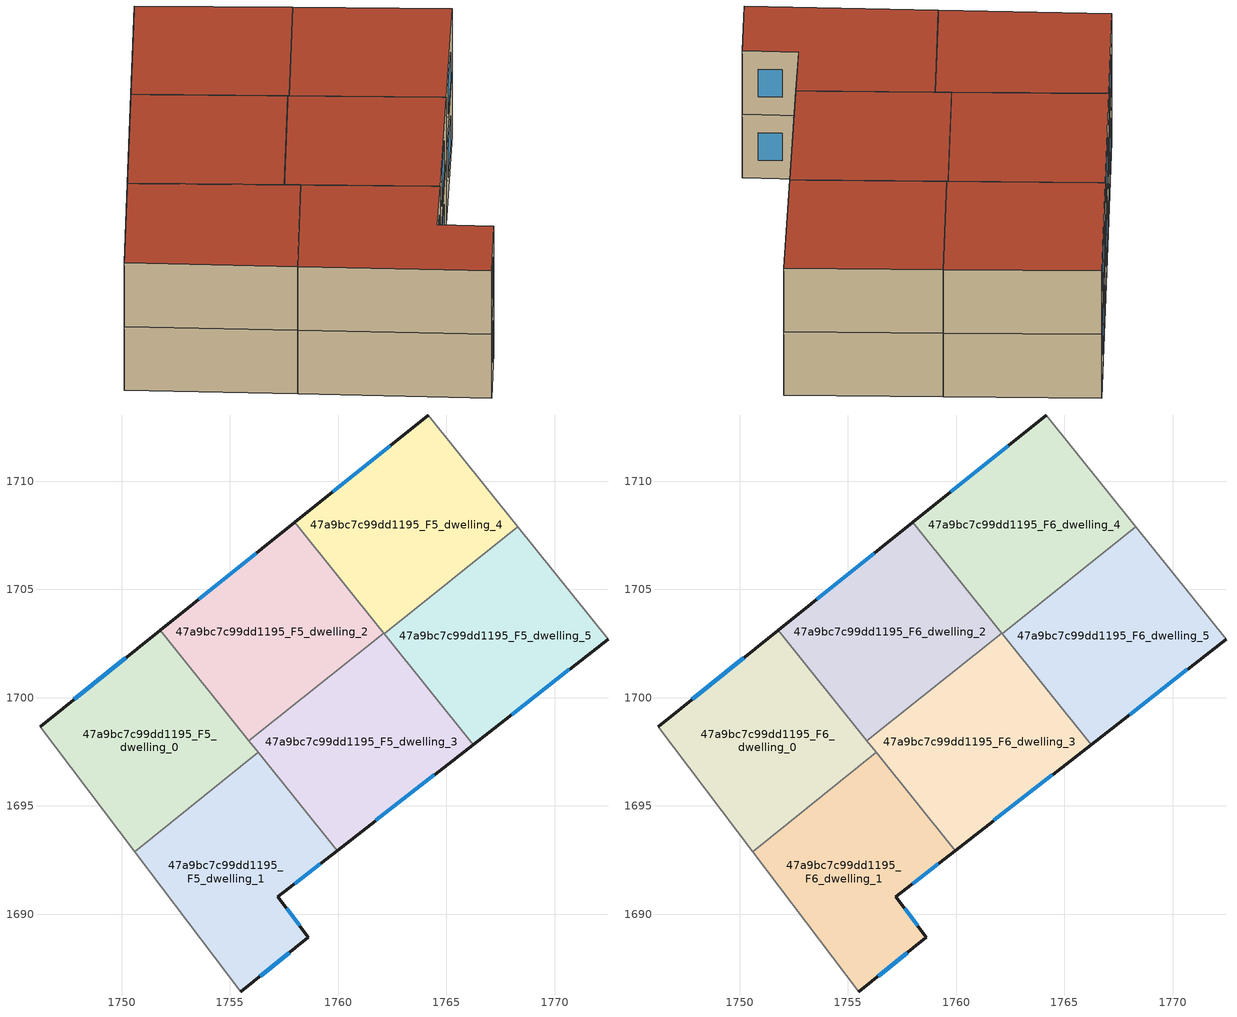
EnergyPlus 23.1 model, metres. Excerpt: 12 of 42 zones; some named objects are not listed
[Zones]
47a9bc7c99dd1195_F5_dwelling_0
 floor to 47a9bc7c99dd1195_F4_dwelling_0 (EU_floor_Construction): 1751.78,1703.12 1756.31,1697.47 1750.59,1692.89 1746.22,1698.66 z15
 wall outside (EU_wall_Construction): 1751.78,1703.12 1746.22,1698.66 z15:18
 wall to 47a9bc7c99dd1195_F5_dwelling_1 (EU_wall_Construction): 1750.59,1692.89 1756.31,1697.47 z15:18
 wall adiabatic (EU_wall_Construction): 1746.22,1698.66 1750.59,1692.89 z15:18
 wall to 47a9bc7c99dd1195_F5_dwelling_2 (EU_wall_Construction): 1755.88,1698 1751.78,1703.12 z15:18
 wall to 47a9bc7c99dd1195_F5_dwelling_3 (EU_wall_Construction): 1756.31,1697.47 1755.88,1698 z15:18
 window (EU_Window_Construction): 1750.19,1701.84 1747.81,1699.93 z15.86:17.14
47a9bc7c99dd1195_F5_dwelling_1
 floor to 47a9bc7c99dd1195_F4_dwelling_1 (EU_floor_Construction): 1756.31,1697.47 1759.95,1692.93 1757.21,1690.8 1758.63,1688.92 1755.49,1686.41 1750.59,1692.89 z15
 wall outside (EU_wall_Construction): 1755.49,1686.41 1758.63,1688.92 1757.21,1690.8 1759.95,1692.93 z15:18
 wall adiabatic (EU_wall_Construction): 1750.59,1692.89 1755.49,1686.41 z15:18
 wall to 47a9bc7c99dd1195_F5_dwelling_3 (EU_wall_Construction): 1759.95,1692.93 1756.31,1697.47 z15:18
 window (EU_Window_Construction): 1757.99,1691.41 1759.17,1692.32 / 1758.23,1689.46 1757.62,1690.26 / 1756.39,1687.13 1757.73,1688.21 z15.86:17.14
47a9bc7c99dd1195_F5_dwelling_2
 floor to 47a9bc7c99dd1195_F4_dwelling_2 (EU_floor_Construction): 1758,1708.1 1762.1,1702.99 1755.88,1698 1751.78,1703.12 z15
 wall outside (EU_wall_Construction): 1758,1708.1 1751.78,1703.12 z15:18
 wall to 47a9bc7c99dd1195_F5_dwelling_3 (EU_wall_Construction): 1755.88,1698 1762.1,1702.99 z15:18
 wall to 47a9bc7c99dd1195_F5_dwelling_4 (EU_wall_Construction): 1762.1,1702.99 1758,1708.1 z15:18
 window (EU_Window_Construction): 1756.22,1706.68 1753.56,1704.54 z15.86:17.14
47a9bc7c99dd1195_F5_dwelling_3
 floor to 47a9bc7c99dd1195_F4_dwelling_3 (EU_floor_Construction): 1762.1,1702.99 1766.23,1697.83 1759.95,1692.93 1755.88,1698 z15
 wall outside (EU_wall_Construction): 1759.95,1692.93 1766.23,1697.83 z15:18
 wall to 47a9bc7c99dd1195_F5_dwelling_5 (EU_wall_Construction): 1766.23,1697.83 1762.13,1702.95 z15:18
 wall to 47a9bc7c99dd1195_F5_dwelling_4 (EU_wall_Construction): 1762.13,1702.95 1762.1,1702.99 z15:18
 window (EU_Window_Construction): 1761.74,1694.33 1764.44,1696.43 z15.86:17.14
47a9bc7c99dd1195_F5_dwelling_4
 floor to 47a9bc7c99dd1195_F4_dwelling_4 (EU_floor_Construction): 1764.17,1713.05 1768.3,1707.89 1762.13,1702.95 1758,1708.1 z15
 wall outside (EU_wall_Construction): 1764.17,1713.05 1758,1708.1 z15:18
 wall adiabatic (EU_wall_Construction): 1768.3,1707.89 1764.17,1713.05 z15:18
 wall to 47a9bc7c99dd1195_F5_dwelling_5 (EU_wall_Construction): 1762.13,1702.95 1768.3,1707.89 z15:18
 window (EU_Window_Construction): 1762.4,1711.63 1759.76,1709.52 z15.86:17.14
47a9bc7c99dd1195_F5_dwelling_5
 floor to 47a9bc7c99dd1195_F4_dwelling_5 (EU_floor_Construction): 1768.3,1707.89 1772.47,1702.69 1766.23,1697.83 1762.13,1702.95 z15
 wall outside (EU_wall_Construction): 1766.23,1697.83 1772.47,1702.69 z15:18
 wall adiabatic (EU_wall_Construction): 1772.47,1702.69 1768.3,1707.89 z15:18
 window (EU_Window_Construction): 1768.02,1699.22 1770.69,1701.3 z15.86:17.14
47a9bc7c99dd1195_F6_dwelling_0
 floor to 47a9bc7c99dd1195_F5_dwelling_0 (EU_floor_Construction): 1751.78,1703.12 1756.31,1697.47 1750.59,1692.89 1746.22,1698.66 z18
 wall outside (EU_wall_Construction): 1751.78,1703.12 1746.22,1698.66 z18:21
 wall to 47a9bc7c99dd1195_F6_dwelling_1 (EU_wall_Construction): 1750.59,1692.89 1756.31,1697.47 z18:21
 wall adiabatic (EU_wall_Construction): 1746.22,1698.66 1750.59,1692.89 z18:21
 wall to 47a9bc7c99dd1195_F6_dwelling_2 (EU_wall_Construction): 1755.88,1698 1751.78,1703.12 z18:21
 wall to 47a9bc7c99dd1195_F6_dwelling_3 (EU_wall_Construction): 1756.31,1697.47 1755.88,1698 z18:21
 window (EU_Window_Construction): 1750.19,1701.84 1747.81,1699.93 z18.86:20.14
 roof outside (EU_roof_Construction): 1756.31,1697.47 1751.78,1703.12 1746.22,1698.66 1750.59,1692.89 z21
47a9bc7c99dd1195_F6_dwelling_1
 floor to 47a9bc7c99dd1195_F5_dwelling_1 (EU_floor_Construction): 1756.31,1697.47 1759.95,1692.93 1757.21,1690.8 1758.63,1688.92 1755.49,1686.41 1750.59,1692.89 z18
 wall outside (EU_wall_Construction): 1755.49,1686.41 1758.63,1688.92 1757.21,1690.8 1759.95,1692.93 z18:21
 wall adiabatic (EU_wall_Construction): 1750.59,1692.89 1755.49,1686.41 z18:21
 wall to 47a9bc7c99dd1195_F6_dwelling_3 (EU_wall_Construction): 1759.95,1692.93 1756.31,1697.47 z18:21
 window (EU_Window_Construction): 1757.99,1691.41 1759.17,1692.32 / 1758.23,1689.46 1757.62,1690.26 / 1756.39,1687.13 1757.73,1688.21 z18.86:20.14
 roof outside (EU_roof_Construction): 1758.63,1688.92 1757.21,1690.8 1759.95,1692.93 1756.31,1697.47 1750.59,1692.89 1755.49,1686.41 z21
47a9bc7c99dd1195_F6_dwelling_2
 floor to 47a9bc7c99dd1195_F5_dwelling_2 (EU_floor_Construction): 1758,1708.1 1762.1,1702.99 1755.88,1698 1751.78,1703.12 z18
 wall outside (EU_wall_Construction): 1758,1708.1 1751.78,1703.12 z18:21
 wall to 47a9bc7c99dd1195_F6_dwelling_3 (EU_wall_Construction): 1755.88,1698 1762.1,1702.99 z18:21
 wall to 47a9bc7c99dd1195_F6_dwelling_4 (EU_wall_Construction): 1762.1,1702.99 1758,1708.1 z18:21
 window (EU_Window_Construction): 1756.22,1706.68 1753.56,1704.54 z18.86:20.14
 roof outside (EU_roof_Construction): 1762.1,1702.99 1758,1708.1 1751.78,1703.12 1755.88,1698 z21
47a9bc7c99dd1195_F6_dwelling_3
 floor to 47a9bc7c99dd1195_F5_dwelling_3 (EU_floor_Construction): 1762.1,1702.99 1766.23,1697.83 1759.95,1692.93 1755.88,1698 z18
 wall outside (EU_wall_Construction): 1759.95,1692.93 1766.23,1697.83 z18:21
 wall to 47a9bc7c99dd1195_F6_dwelling_5 (EU_wall_Construction): 1766.23,1697.83 1762.13,1702.95 z18:21
 wall to 47a9bc7c99dd1195_F6_dwelling_4 (EU_wall_Construction): 1762.13,1702.95 1762.1,1702.99 z18:21
 window (EU_Window_Construction): 1761.74,1694.33 1764.44,1696.43 z18.86:20.14
 roof outside (EU_roof_Construction): 1766.23,1697.83 1762.1,1702.99 1755.88,1698 1759.95,1692.93 z21
47a9bc7c99dd1195_F6_dwelling_4
 floor to 47a9bc7c99dd1195_F5_dwelling_4 (EU_floor_Construction): 1764.17,1713.05 1768.3,1707.89 1762.13,1702.95 1758,1708.1 z18
 wall outside (EU_wall_Construction): 1764.17,1713.05 1758,1708.1 z18:21
 wall adiabatic (EU_wall_Construction): 1768.3,1707.89 1764.17,1713.05 z18:21
 wall to 47a9bc7c99dd1195_F6_dwelling_5 (EU_wall_Construction): 1762.13,1702.95 1768.3,1707.89 z18:21
 window (EU_Window_Construction): 1762.4,1711.63 1759.76,1709.52 z18.86:20.14
 roof outside (EU_roof_Construction): 1768.3,1707.89 1764.17,1713.05 1758,1708.1 1762.13,1702.95 z21
47a9bc7c99dd1195_F6_dwelling_5
 floor to 47a9bc7c99dd1195_F5_dwelling_5 (EU_floor_Construction): 1768.3,1707.89 1772.47,1702.69 1766.23,1697.83 1762.13,1702.95 z18
 wall outside (EU_wall_Construction): 1766.23,1697.83 1772.47,1702.69 z18:21
 wall adiabatic (EU_wall_Construction): 1772.47,1702.69 1768.3,1707.89 z18:21
 window (EU_Window_Construction): 1768.02,1699.22 1770.69,1701.3 z18.86:20.14
 roof outside (EU_roof_Construction): 1772.47,1702.69 1768.3,1707.89 1762.13,1702.95 1766.23,1697.83 z21
[Building]
EU S2 Campaign: North Axis=0; Terrain=City; Solar Distribution=FullExterior
[Site:Location]
Helsinki-Vantaa.AP: Latitude=60.317; Longitude=24.963; Time Zone=2; Elevation=54.6
[SizingPeriod:WeatherFileDays]
AnnualSizingPeriod: Begin Month=1; Begin Day of Month=1; End Month=12; End Day of Month=31; Day of Week for Start Day=Monday; Use Weather File Daylight Saving Period=No; Use Weather File Rain and Snow Indicators=No
[MATERIAL]
EU_InternalMass_Material: Roughness=MediumRough; Thickness=0.1; Conductivity=1; Density=1800; Specific Heat=900; Thermal Absorptance=0.9; Solar Absorptance=0.7; Visible Absorptance=0.7
[MATERIAL:NOMASS] Roughness=MediumRough; Thermal Absorptance=0.9; Solar Absorptance=0.7; Visible Absorptance=0.7
Name | Thermal Resistance
EU_wall_NoMass | 1.10183
EU_roof_NoMass; EU_floor_NoMass | 1.70606
[WINDOWMATERIAL:SIMPLEGLAZINGSYSTEM]
EU_Window_SimpleGlazing: UFactor=3.11035; Solar Heat Gain Coefficient=0.8; Visible Transmittance=0.8
[CONSTRUCTION]
EU_wall_Construction: EU_wall_NoMass
EU_roof_Construction: EU_roof_NoMass
EU_floor_Construction: EU_floor_NoMass
EU_Window_Construction: EU_Window_SimpleGlazing
EU_InternalMass_Construction: EU_InternalMass_Material
[ZONE] Type=1; Multiplier=1; Ceiling Height=autocalculate; Floor Area=autocalculate; Part of Total Floor Area=Yes
Name | Volume
47a9bc7c99dd1195_F5_dwelling_0; 47a9bc7c99dd1195_F6_dwelling_0 | 156.751
47a9bc7c99dd1195_F5_dwelling_1; 47a9bc7c99dd1195_F6_dwelling_1 | 156.754
47a9bc7c99dd1195_F5_dwelling_2; 47a9bc7c99dd1195_F6_dwelling_2 | 156.767
47a9bc7c99dd1195_F5_dwelling_3; 47a9bc7c99dd1195_F6_dwelling_3 | 156.776
47a9bc7c99dd1195_F5_dwelling_4; 47a9bc7c99dd1195_F6_dwelling_4 | 156.763
47a9bc7c99dd1195_F5_dwelling_5; 47a9bc7c99dd1195_F6_dwelling_5 | 156.769
[INTERNALMASS] Construction=EU_InternalMass_Construction
Name | Zone or ZoneList | Surface Area
47a9bc7c99dd1195_F5_dwelling_0_EU_InternalMass | 47a9bc7c99dd1195_F5_dwelling_0 | 52.2505
47a9bc7c99dd1195_F5_dwelling_1_EU_InternalMass | 47a9bc7c99dd1195_F5_dwelling_1 | 52.2512
47a9bc7c99dd1195_F5_dwelling_2_EU_InternalMass | 47a9bc7c99dd1195_F5_dwelling_2 | 52.2557
47a9bc7c99dd1195_F5_dwelling_3_EU_InternalMass | 47a9bc7c99dd1195_F5_dwelling_3 | 52.2583
47a9bc7c99dd1195_F5_dwelling_4_EU_InternalMass | 47a9bc7c99dd1195_F5_dwelling_4 | 52.2539
47a9bc7c99dd1195_F5_dwelling_5_EU_InternalMass | 47a9bc7c99dd1195_F5_dwelling_5 | 52.2567
47a9bc7c99dd1195_F6_dwelling_0_EU_InternalMass | 47a9bc7c99dd1195_F6_dwelling_0 | 52.2505
47a9bc7c99dd1195_F6_dwelling_1_EU_InternalMass | 47a9bc7c99dd1195_F6_dwelling_1 | 52.2512
47a9bc7c99dd1195_F6_dwelling_2_EU_InternalMass | 47a9bc7c99dd1195_F6_dwelling_2 | 52.2557
47a9bc7c99dd1195_F6_dwelling_3_EU_InternalMass | 47a9bc7c99dd1195_F6_dwelling_3 | 52.2583
47a9bc7c99dd1195_F6_dwelling_4_EU_InternalMass | 47a9bc7c99dd1195_F6_dwelling_4 | 52.2539
47a9bc7c99dd1195_F6_dwelling_5_EU_InternalMass | 47a9bc7c99dd1195_F6_dwelling_5 | 52.2567
[OTHEREQUIPMENT] Fuel Type=Electricity; Design Level Calculation Method=Watts/Area; Power per Zone Floor Area=1; Fraction Latent=0; Fraction Radiant=0; Fraction Lost=0; Carbon Dioxide Generation Rate=0; EndUse Subcategory=EU_Step8_InternalGains
Name | Zone or ZoneList or Space or SpaceList | Schedule
EU_Step8_InternalGain_47a9bc7c99dd1195_F5_dwelling_0_f000 | 47a9bc7c99dd1195_F5_dwelling_0 | EU_Step8_GainSchedule_47a9bc7c99dd1195_F5_dwelling_0_f000
EU_Step8_InternalGain_47a9bc7c99dd1195_F5_dwelling_1_f000 | 47a9bc7c99dd1195_F5_dwelling_1 | EU_Step8_GainSchedule_47a9bc7c99dd1195_F5_dwelling_1_f000
EU_Step8_InternalGain_47a9bc7c99dd1195_F5_dwelling_2_f000 | 47a9bc7c99dd1195_F5_dwelling_2 | EU_Step8_GainSchedule_47a9bc7c99dd1195_F5_dwelling_2_f000
EU_Step8_InternalGain_47a9bc7c99dd1195_F5_dwelling_3_f000 | 47a9bc7c99dd1195_F5_dwelling_3 | EU_Step8_GainSchedule_47a9bc7c99dd1195_F5_dwelling_3_f000
EU_Step8_InternalGain_47a9bc7c99dd1195_F5_dwelling_4_f000 | 47a9bc7c99dd1195_F5_dwelling_4 | EU_Step8_GainSchedule_47a9bc7c99dd1195_F5_dwelling_4_f000
EU_Step8_InternalGain_47a9bc7c99dd1195_F5_dwelling_5_f000 | 47a9bc7c99dd1195_F5_dwelling_5 | EU_Step8_GainSchedule_47a9bc7c99dd1195_F5_dwelling_5_f000
EU_Step8_InternalGain_47a9bc7c99dd1195_F6_dwelling_0_f000 | 47a9bc7c99dd1195_F6_dwelling_0 | EU_Step8_GainSchedule_47a9bc7c99dd1195_F6_dwelling_0_f000
EU_Step8_InternalGain_47a9bc7c99dd1195_F6_dwelling_1_f000 | 47a9bc7c99dd1195_F6_dwelling_1 | EU_Step8_GainSchedule_47a9bc7c99dd1195_F6_dwelling_1_f000
EU_Step8_InternalGain_47a9bc7c99dd1195_F6_dwelling_2_f000 | 47a9bc7c99dd1195_F6_dwelling_2 | EU_Step8_GainSchedule_47a9bc7c99dd1195_F6_dwelling_2_f000
EU_Step8_InternalGain_47a9bc7c99dd1195_F6_dwelling_3_f000 | 47a9bc7c99dd1195_F6_dwelling_3 | EU_Step8_GainSchedule_47a9bc7c99dd1195_F6_dwelling_3_f000
EU_Step8_InternalGain_47a9bc7c99dd1195_F6_dwelling_4_f000 | 47a9bc7c99dd1195_F6_dwelling_4 | EU_Step8_GainSchedule_47a9bc7c99dd1195_F6_dwelling_4_f000
EU_Step8_InternalGain_47a9bc7c99dd1195_F6_dwelling_5_f000 | 47a9bc7c99dd1195_F6_dwelling_5 | EU_Step8_GainSchedule_47a9bc7c99dd1195_F6_dwelling_5_f000
[ZONEVENTILATION:DESIGNFLOWRATE] Schedule=EU_AlwaysOn; Design Flow Rate Calculation Method=AirChanges/Hour; Air Changes per Hour=0.756316; Ventilation Type=Natural; Fan Pressure Rise=0; Fan Total Efficiency=1; Constant Term Coefficient=1; Temperature Term Coefficient=0; Velocity Term Coefficient=0; Velocity Squared Term Coefficient=0; Minimum Indoor Temperature=-100; Maximum Indoor Temperature=100; Delta Temperature=-100; Minimum Outdoor Temperature=-100; Maximum Outdoor Temperature=100; Maximum Wind Speed=40
Name | Zone or ZoneList or Space or SpaceList
EU_ConstantAir_47a9bc7c99dd1195_F5_dwelling_0 | 47a9bc7c99dd1195_F5_dwelling_0
EU_ConstantAir_47a9bc7c99dd1195_F5_dwelling_1 | 47a9bc7c99dd1195_F5_dwelling_1
EU_ConstantAir_47a9bc7c99dd1195_F5_dwelling_2 | 47a9bc7c99dd1195_F5_dwelling_2
EU_ConstantAir_47a9bc7c99dd1195_F5_dwelling_3 | 47a9bc7c99dd1195_F5_dwelling_3
EU_ConstantAir_47a9bc7c99dd1195_F5_dwelling_4 | 47a9bc7c99dd1195_F5_dwelling_4
EU_ConstantAir_47a9bc7c99dd1195_F5_dwelling_5 | 47a9bc7c99dd1195_F5_dwelling_5
EU_ConstantAir_47a9bc7c99dd1195_F6_dwelling_0 | 47a9bc7c99dd1195_F6_dwelling_0
EU_ConstantAir_47a9bc7c99dd1195_F6_dwelling_1 | 47a9bc7c99dd1195_F6_dwelling_1
EU_ConstantAir_47a9bc7c99dd1195_F6_dwelling_2 | 47a9bc7c99dd1195_F6_dwelling_2
EU_ConstantAir_47a9bc7c99dd1195_F6_dwelling_3 | 47a9bc7c99dd1195_F6_dwelling_3
EU_ConstantAir_47a9bc7c99dd1195_F6_dwelling_4 | 47a9bc7c99dd1195_F6_dwelling_4
EU_ConstantAir_47a9bc7c99dd1195_F6_dwelling_5 | 47a9bc7c99dd1195_F6_dwelling_5
[HVACTEMPLATE:THERMOSTAT] Constant Heating Setpoint=20; Constant Cooling Setpoint=50
EU_HeatOnly_47a9bc7c99dd1195_F6_dwelling_3; EU_HeatOnly_47a9bc7c99dd1195_F6_dwelling_4; EU_HeatOnly_47a9bc7c99dd1195_F6_dwelling_5
[HVACTEMPLATE:ZONE:IDEALLOADSAIRSYSTEM] System Availability Schedule=EU_AlwaysOn; Maximum Heating Supply Air Temperature=50; Minimum Cooling Supply Air Temperature=13; Maximum Heating Supply Air Humidity Ratio=0.0156; Minimum Cooling Supply Air Humidity Ratio=0.0077; Heating Limit=NoLimit; Cooling Limit=NoLimit; Heating Availability Schedule=EU_AlwaysOn; Cooling Availability Schedule=EU_CoolingOff; Dehumidification Control Type=ConstantSensibleHeatRatio; Cooling Sensible Heat Ratio=0.7; Dehumidification Setpoint=60; Humidification Control Type=None; Humidification Setpoint=30; Outdoor Air Method=None; Outdoor Air Flow Rate per Person=0.00944; Outdoor Air Flow Rate per Zone Floor Area=0; Outdoor Air Flow Rate per Zone=0; Demand Controlled Ventilation Type=None; Outdoor Air Economizer Type=NoEconomizer; Heat Recovery Type=None; Sensible Heat Recovery Effectiveness=0.7; Latent Heat Recovery Effectiveness=0.65
Name | Template Thermostat
47a9bc7c99dd1195_F5_dwelling_0 | EU_HeatOnly_47a9bc7c99dd1195_F5_dwelling_0
47a9bc7c99dd1195_F5_dwelling_1 | EU_HeatOnly_47a9bc7c99dd1195_F5_dwelling_1
47a9bc7c99dd1195_F5_dwelling_2 | EU_HeatOnly_47a9bc7c99dd1195_F5_dwelling_2
47a9bc7c99dd1195_F5_dwelling_3 | EU_HeatOnly_47a9bc7c99dd1195_F5_dwelling_3
47a9bc7c99dd1195_F5_dwelling_4 | EU_HeatOnly_47a9bc7c99dd1195_F5_dwelling_4
47a9bc7c99dd1195_F5_dwelling_5 | EU_HeatOnly_47a9bc7c99dd1195_F5_dwelling_5
47a9bc7c99dd1195_F6_dwelling_0 | EU_HeatOnly_47a9bc7c99dd1195_F6_dwelling_0
47a9bc7c99dd1195_F6_dwelling_1 | EU_HeatOnly_47a9bc7c99dd1195_F6_dwelling_1
47a9bc7c99dd1195_F6_dwelling_2 | EU_HeatOnly_47a9bc7c99dd1195_F6_dwelling_2
47a9bc7c99dd1195_F6_dwelling_3 | EU_HeatOnly_47a9bc7c99dd1195_F6_dwelling_3
47a9bc7c99dd1195_F6_dwelling_4 | EU_HeatOnly_47a9bc7c99dd1195_F6_dwelling_4
47a9bc7c99dd1195_F6_dwelling_5 | EU_HeatOnly_47a9bc7c99dd1195_F6_dwelling_5
[SIZING:ZONE] Zone Cooling Design Supply Air Temperature Input Method=SupplyAirTemperature; Zone Cooling Design Supply Air Temperature=13; Zone Heating Design Supply Air Temperature Input Method=SupplyAirTemperature; Zone Heating Design Supply Air Temperature=50; Zone Cooling Design Supply Air Humidity Ratio=0.008; Zone Heating Design Supply Air Humidity Ratio=0.008; Cooling Design Air Flow Method=DesignDay; Cooling Design Air Flow Rate=0; Cooling Minimum Air Flow per Zone Floor Area=0.000762; Cooling Minimum Air Flow=0; Cooling Minimum Air Flow Fraction=0.2; Heating Design Air Flow Method=DesignDay; Heating Design Air Flow Rate=0; Heating Maximum Air Flow per Zone Floor Area=0.002032; Heating Maximum Air Flow=0.141576; Heating Maximum Air Flow Fraction=0.3; Account for Dedicated Outdoor Air System=No; Dedicated Outdoor Air System Control Strategy=NeutralSupplyAir; Dedicated Outdoor Air Low Setpoint Temperature for Design=autosize; Dedicated Outdoor Air High Setpoint Temperature for Design=autosize; Zone Load Sizing Method=Sensible Load Only No Latent Load; Zone Latent Cooling Design Supply Air Humidity Ratio Input Method=HumidityRatioDifference; Zone Cooling Design Supply Air Humidity Ratio Difference=0.005; Zone Latent Heating Design Supply Air Humidity Ratio Input Method=HumidityRatioDifference; Zone Humidification Design Supply Air Humidity Ratio Difference=0.005
47a9bc7c99dd1195_F5_dwelling_0; 47a9bc7c99dd1195_F5_dwelling_1; 47a9bc7c99dd1195_F5_dwelling_2; 47a9bc7c99dd1195_F5_dwelling_3; 47a9bc7c99dd1195_F5_dwelling_4; 47a9bc7c99dd1195_F5_dwelling_5; 47a9bc7c99dd1195_F6_dwelling_0; 47a9bc7c99dd1195_F6_dwelling_1; 47a9bc7c99dd1195_F6_dwelling_2; 47a9bc7c99dd1195_F6_dwelling_3; 47a9bc7c99dd1195_F6_dwelling_4; 47a9bc7c99dd1195_F6_dwelling_5
[SCHEDULE:CONSTANT]
Name | Hourly Value
EU_AlwaysOn | 1
EU_CoolingOff | 0
[SCHEDULE:FILE] Column Number=1; Rows to Skip at Top=0; Number of Hours of Data=8760; Column Separator=Comma; Interpolate to Timestep=No; Minutes per Item=60; Adjust Schedule for Daylight Savings=Yes
Name | File
EU_Step8_GainSchedule_47a9bc7c99dd1195_F5_dwelling_0_f000 | ../../schedules/47a9bc7c99dd1195/47a9bc7c99dd1195_F5_dwelling_0_f000_gain.csv
EU_Step8_GainSchedule_47a9bc7c99dd1195_F5_dwelling_1_f000 | ../../schedules/47a9bc7c99dd1195/47a9bc7c99dd1195_F5_dwelling_1_f000_gain.csv
EU_Step8_GainSchedule_47a9bc7c99dd1195_F5_dwelling_2_f000 | ../../schedules/47a9bc7c99dd1195/47a9bc7c99dd1195_F5_dwelling_2_f000_gain.csv
EU_Step8_GainSchedule_47a9bc7c99dd1195_F5_dwelling_3_f000 | ../../schedules/47a9bc7c99dd1195/47a9bc7c99dd1195_F5_dwelling_3_f000_gain.csv
EU_Step8_GainSchedule_47a9bc7c99dd1195_F5_dwelling_4_f000 | ../../schedules/47a9bc7c99dd1195/47a9bc7c99dd1195_F5_dwelling_4_f000_gain.csv
EU_Step8_GainSchedule_47a9bc7c99dd1195_F5_dwelling_5_f000 | ../../schedules/47a9bc7c99dd1195/47a9bc7c99dd1195_F5_dwelling_5_f000_gain.csv
EU_Step8_GainSchedule_47a9bc7c99dd1195_F6_dwelling_0_f000 | ../../schedules/47a9bc7c99dd1195/47a9bc7c99dd1195_F6_dwelling_0_f000_gain.csv
EU_Step8_GainSchedule_47a9bc7c99dd1195_F6_dwelling_1_f000 | ../../schedules/47a9bc7c99dd1195/47a9bc7c99dd1195_F6_dwelling_1_f000_gain.csv
EU_Step8_GainSchedule_47a9bc7c99dd1195_F6_dwelling_2_f000 | ../../schedules/47a9bc7c99dd1195/47a9bc7c99dd1195_F6_dwelling_2_f000_gain.csv
EU_Step8_GainSchedule_47a9bc7c99dd1195_F6_dwelling_3_f000 | ../../schedules/47a9bc7c99dd1195/47a9bc7c99dd1195_F6_dwelling_3_f000_gain.csv
EU_Step8_GainSchedule_47a9bc7c99dd1195_F6_dwelling_4_f000 | ../../schedules/47a9bc7c99dd1195/47a9bc7c99dd1195_F6_dwelling_4_f000_gain.csv
EU_Step8_GainSchedule_47a9bc7c99dd1195_F6_dwelling_5_f000 | ../../schedules/47a9bc7c99dd1195/47a9bc7c99dd1195_F6_dwelling_5_f000_gain.csv
